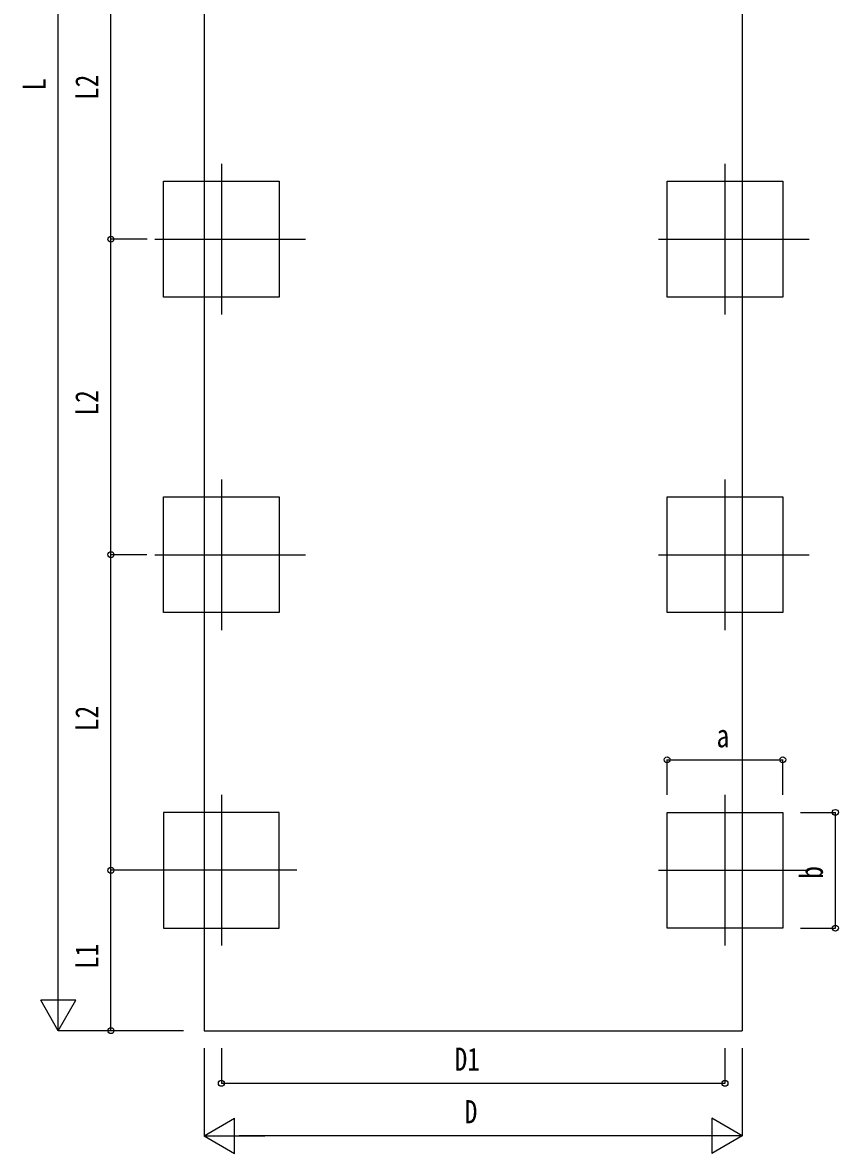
# Model space of a CAD drawing. Units: millimetres, scale not verified. Extents: x -16820 to 16820, y -11880 to 11880.
# Drawn here: x -10094 to -5440, y -1530 to 4920 of the extents above; entities that cross this region are included whole.
import ezdxf
from ezdxf.enums import TextEntityAlignment as Align

# ---------------------------------------------------------------- set-up
doc = ezdxf.new("R2010")
doc.units = ezdxf.units.MM
doc.header["$LTSCALE"] = 50
for name, color, linetype in [('0-4_YKK_12', 2, 'Continuous'), ('0-6_YKK_A1', 4, 'Continuous'), ('0-7_YKK_D', 6, 'Continuous')]:
    doc.layers.add(name, color=color, linetype=linetype)
doc.styles.add('ＭＳ ゴシック', font='')
doc.styles.get('ＭＳ ゴシック').set_extended_font_data('MS Gothic')

msp = doc.modelspace()

# ---------------------------------------------------------------- linework, layer by layer
at = {"layer": '0-4_YKK_12'}
for p, q in [((-8959.92, 4115.11), (-8959.92, 3255.11)), ((-6086.92, 4115.11), (-6086.92, 3255.11)), ((-9339.92, 3685.11), (-8479.92, 3685.11)), ((-6466.92, 3685.11), (-5606.92, 3685.11)), ((-8959.92, 2315.11), (-8959.92, 1455.11)), ((-6086.92, 2315.11), (-6086.92, 1455.11)), ((-9339.92, 1885.11), (-8479.92, 1885.11)), ((-6466.92, 1885.11), (-5606.92, 1885.11)), ((-8959.92, 515.11), (-8959.92, -344.89)), ((-6086.92, 515.11), (-6086.92, -344.89)), ((-8529.92, 85.11), (-9389.92, 85.11)), ((-6466.92, 85.11), (-5606.92, 85.11))]:
    msp.add_line(p, q, dxfattribs=at)
at = {"layer": '0-6_YKK_A1'}
for p, q in [((-9058.42, 9991.12), (-9058.42, -829.89)), ((-9289.92, 415.11), (-9289.92, -244.89)), ((-9058.42, -829.89), (-5988.42, -829.89))]:
    msp.add_line(p, q, dxfattribs=at)
msp.add_lwpolyline([(-9058.42, 9991.12), (-5988.42, 9991.12), (-5988.42, -829.89)], dxfattribs=at)
for points in [[(-9289.92, 3355.11), (-9289.92, 4015.11), (-8629.92, 4015.11), (-8629.92, 3355.11)], [(-6416.92, 3355.11), (-6416.92, 4015.11), (-5756.92, 4015.11), (-5756.92, 3355.11)], [(-9289.92, 1555.11), (-9289.92, 2215.11), (-8629.92, 2215.11), (-8629.92, 1555.11)], [(-6416.92, 1555.11), (-6416.92, 2215.11), (-5756.92, 2215.11), (-5756.92, 1555.11)], [(-8629.92, -244.89), (-8629.92, 415.11), (-9289.92, 415.11), (-9289.92, -244.89)], [(-6416.92, -244.89), (-6416.92, 415.11), (-5756.92, 415.11), (-5756.92, -244.89)]]:
    msp.add_lwpolyline(points, close=True, dxfattribs=at)
at = {"layer": '0-7_YKK_D'}
for p, q in [((-9889.92, -629.89), (-9889.92, 9791.12)), ((-9589.92, 3685.11), (-9589.92, 5485.11)), ((-9383.17, 3685.11), (-9590.92, 3685.11)), ((-9384.17, 3685.11), (-9590.92, 3685.11)), ((-9589.92, 1885.11), (-9589.92, 3685.11)), ((-9384.17, 1885.11), (-9590.92, 1885.11)), ((-9389.92, 1885.11), (-9590.92, 1885.11)), ((-9589.92, 85.11), (-9589.92, 1885.11)), ((-6416.92, 515.11), (-6416.92, 716.11)), ((-6416.92, 715.11), (-5756.92, 715.11)), ((-5756.92, 515.11), (-5756.92, 716.11)), ((-5656.92, 415.11), (-5455.92, 415.11)), ((-5456.92, -244.89), (-5456.92, 415.11)), ((-9390.92, 85.11), (-9590.92, 85.11)), ((-9390.92, 85.11), (-9590.92, 85.11)), ((-9589.92, -829.89), (-9589.92, 85.11)), ((-5656.92, -244.89), (-5455.92, -244.89)), ((-9889.92, -829.89), (-9889.92, -483.48)), ((-9889.92, -829.89), (-9989.92, -656.69)), ((-9789.92, -656.69), (-9989.92, -656.69)), ((-9889.92, -829.89), (-9789.92, -656.69)), ((-9175.42, -829.89), (-9890.92, -829.89)), ((-9175.42, -829.89), (-9590.92, -829.89)), ((-9058.42, -929.89), (-9058.42, -1430.89)), ((-8959.92, -929.89), (-8959.92, -1130.89)), ((-6086.92, -929.89), (-6086.92, -1130.89)), ((-5988.42, -929.89), (-5988.42, -1430.89)), ((-8959.92, -1129.89), (-6086.92, -1129.89)), ((-9058.42, -1429.89), (-8885.22, -1329.89)), ((-8885.22, -1529.89), (-8885.22, -1329.89)), ((-5988.42, -1429.89), (-6161.63, -1329.89)), ((-6161.63, -1329.89), (-6161.63, -1529.89)), ((-9058.42, -1429.89), (-8885.22, -1529.89)), ((-9058.42, -1429.89), (-8712.01, -1429.89)), ((-6188.42, -1429.89), (-8858.42, -1429.89)), ((-5988.42, -1429.89), (-6334.83, -1429.89)), ((-5988.42, -1429.89), (-6161.63, -1529.89))]:
    msp.add_line(p, q, dxfattribs=at)
for centre in [(-9589.92, 3685.11), (-9589.92, 3685.11), (-9589.92, 1885.11), (-9589.92, 1885.11), (-6416.92, 715.11), (-5756.92, 715.11), (-5456.92, 415.11), (-9589.92, 85.11), (-9589.92, 85.11), (-5456.92, -244.89), (-9589.92, -829.89), (-8959.92, -1129.89), (-6086.92, -1129.89)]:
    msp.add_circle(centre, 17, dxfattribs=at)

# ---------------------------------------------------------------- texts
at = {"layer": '0-7_YKK_D', "style": 'ＭＳ ゴシック', "width": 0.8}
for s, p in [('L', (-9921.92, 4532.61)), ('L2', (-9621.92, 4479.51)), ('L2', (-9621.92, 2679.51)), ('L2', (-9621.92, 879.51)), ('b', (-5488.92, 37.11)), ('L1', (-9621.92, -477.99))]:
    msp.add_text(s, height=132, rotation=90, dxfattribs=at).set_placement(p, align=Align.BOTTOM_LEFT)
for s, p in [('a', (-6134.92, 747.11)), ('D1', (-7629.02, -1097.89)), ('D', (-7571.42, -1397.89))]:
    msp.add_text(s, height=132, dxfattribs=at).set_placement(p, align=Align.BOTTOM_LEFT)

doc.saveas('drawing.dxf')
